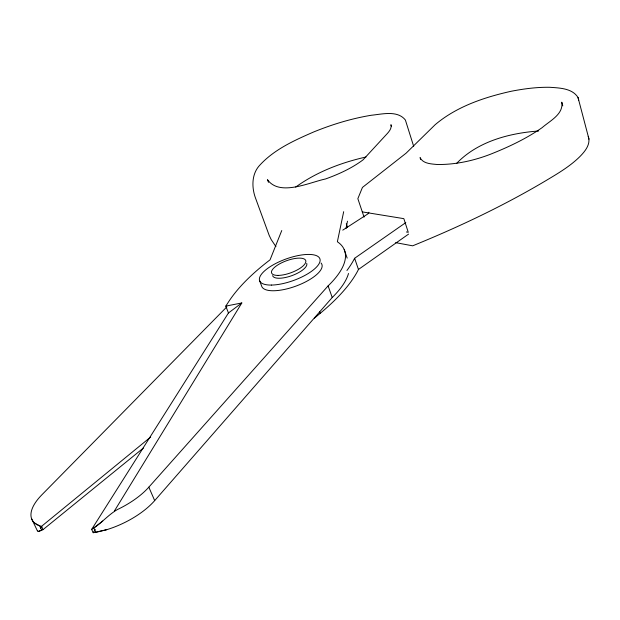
<?xml version="1.0" encoding="UTF-8"?>
<svg xmlns="http://www.w3.org/2000/svg" width="620" height="620" viewBox="0 0 620 620"><rect width="100%" height="100%" fill="white"/><g stroke="black" fill="none" stroke-linecap="round" stroke-linejoin="round"><path stroke-width="0.93" d="M588.248 136.323C591.108 144.297 584.753 151.722 579.491 156.976C569.501 166.733 557.403 173.755 545.499 180.885C503.06 206.072 458.335 227.215 412.657 245.822L395.653 242.637M345.991 228.617L347.471 221.201M343.681 211.676L337.365 241.754A121.063 42.927 -21 0 1 328.104 285.89L148.831 487.157A55.296 24.095 -25.2 0 1 117.265 509.625C108.019 514.972 100.959 523.83 91.667 529.387L93.194 532.72L106.686 529.705A55.064 24.513 -25.4 0 0 154.682 500.611L332.219 297.522A120.66 43.749 -21 0 0 348.502 273.474M143.623 447.834L43.005 529.65L38.572 531.356L37.743 531.317L37.518 530.519M281.759 230.524L270.056 259.827A231.717 89.079 -17.6 0 0 228.61 301.785L225.796 306.11L228.454 312.968L91.667 529.387M114.483 510.864L241.823 302.947L225.796 306.11M368.916 212.257L367.892 213.9L342.775 230.136M93.194 532.72L95.271 529.449M456.777 163.246C477.764 141.461 509.346 133.114 538.702 130.991M226.866 306.838L41.858 494.822A54.459 23.506 -25.7 0 0 34.596 523.032L36.882 524.667L41.455 526.403L43.005 529.65M314.394 318.153L320.183 313.34A202.601 71.114 -21.9 0 0 358.461 269.46L408.58 234.104M41.455 526.403L150.683 437.03M40.517 528.093L42.02 526.876M102.742 521.048L93.775 527.946L95.813 532.379L106.686 529.705M295.686 187.077C316.495 172.019 341.047 162.626 365.986 157.015M228.454 312.968L241.823 302.947M346.944 270.475A203.259 69.789 -21.9 0 0 354.617 258.284L405.805 222.596M38.572 531.356L41.749 530.278L39.696 525.969L34.596 523.032M362.297 211.893L403.837 218.651L408.262 232.291L406.371 231.965M275.939 246.636L271.242 239.653L269.165 235.329L255.789 198.826C251.519 187.852 251.333 173.786 260.067 164.889C274.567 149.234 294.601 140.26 313.844 131.897C332.328 124.38 351.54 118.521 371.24 115.266C382.137 114.189 397.544 110.05 405.395 120.04L413.695 146.382M589 139.221L578.018 97.472C572.221 88.249 559.635 87.986 549.863 87.296C536.858 87.064 523.908 88.799 511.167 91.272C484.181 97.294 456.545 106.57 435.163 124.698L406.077 153.202L362.444 187.426L357.849 198.671L364.064 217.139M31.666 518.87L37.425 530.906M148.831 487.157L154.682 500.611M259.501 280.356L261.601 285.967A32.023 11.493 -20 0 0 297.352 285.572A32.023 11.493 -20 0 0 321.044 263.012M319.54 311.558L320.183 313.34M268.452 182.342L267.491 179.668C279.589 196.811 309.574 182.303 325.547 178.963C338.737 174.212 351.703 168.299 362.995 159.898L387.531 133.285C389.546 130.975 391.879 127.976 390.957 124.705L391.538 126.519M328.104 285.89L332.219 297.522M344.193 249.527L347.161 258.098M354.617 258.284L358.461 269.46M346.278 223.766L347.464 227.23M420.647 159.425L420.073 157.596C423.003 163.734 431.195 163.905 437.046 164.494C455.204 164.773 473.347 160.805 490.25 154.326C508.338 147.142 526.124 138.81 542.128 127.642C549.8 120.908 563.712 114.235 561.782 102.176L562.766 105.857M578.018 97.472L578.716 100.169M306.737 263.376A18.135 6.433 -20 0 1 291.702 275.706A18.135 6.433 -20 0 1 272.614 275.644M278.171 275.412A18.151 6.402 -20 0 0 305.714 262.322A18.151 6.402 -20 0 0 282.139 262.562A18.151 6.402 -20 0 0 278.171 275.412M271.428 285.068A32.077 11.385 -20 0 0 319.912 261.787A32.077 11.385 -20 0 0 277.923 262.384A32.077 11.385 -20 0 0 271.428 285.068"/></g></svg>
